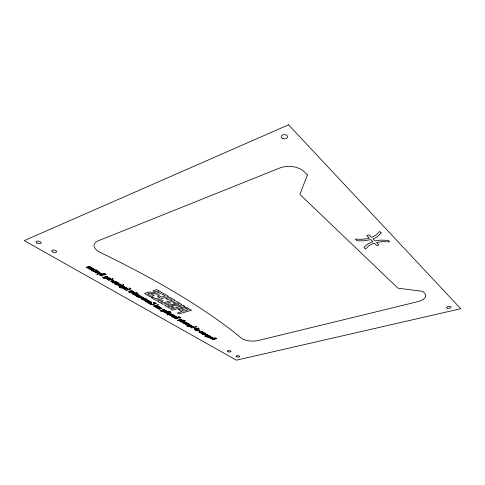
<?xml version="1.0" encoding="UTF-8"?>
<svg xmlns="http://www.w3.org/2000/svg" width="485" height="485" viewBox="0 0 485 485"><rect width="100%" height="100%" fill="white"/><g stroke="black" fill="none" stroke-linecap="round" stroke-linejoin="round"><path stroke-width="0.73" d="M106.003 274.425L104.936 274.831A0.843 0.388 9.9 0 1 104.421 274.88L101.389 274.631L100.243 275.043L101.359 275.686L102.517 275.268L102.984 275.535L101.559 275.995L99.613 274.959M99.625 274.874L100.856 274.389A0.825 0.376 10 0 1 101.359 274.34L104.396 274.589L105.403 274.231L104.287 273.582L103.208 273.97L102.747 273.704L104.087 273.267L106.039 274.334M150.107 303.901L151.393 303.471L151.799 303.707L150.659 304.059L151.647 304.628L155.612 303.398L154.63 302.822L153.169 302.919L154.412 302.555L156.182 303.428M156.152 303.568L151.86 304.895L150.107 304.046M174.618 317.996L175.806 317.633A0.727 0.309 6.2 0 1 176.267 317.596L179.953 317.536L179.062 317.014L177.643 317.105L178.91 316.766L180.487 317.548M180.438 317.705L179.42 318.008A0.74 0.315 6.1 0 1 178.947 318.039L175.133 318.148L176.031 318.663L177.522 318.554L176.2 318.912L174.612 318.148M212.873 338.506L215.34 337.899L216.868 338.675L211.981 339.652L213.776 339.197L212.879 338.675M91.968 267.872L92.496 268.096L89.495 269.217L89.052 268.957L91.647 267.993L90.707 267.399L88.058 268.387L87.609 268.132L90.21 267.156L89.264 266.562L86.615 267.556L86.166 267.302L89.537 266.362A4.062 1.867 10.7 0 1 89.87 266.574L90.368 266.926M110.234 278.432L110.725 278.657L107.743 279.706L107.318 279.463L109.913 278.548L109.016 277.99L106.379 278.923L105.954 278.675L109.283 277.796A4.201 1.91 9.7 0 1 109.598 277.99L109.816 278.135M126.664 287.944L127.137 288.157L124.172 289.157L123.766 288.921L126.349 288.054L125.488 287.52L122.869 288.405L122.462 288.169L125.767 287.338A4.086 1.831 8.8 0 1 126.064 287.52L126.27 287.66M148.416 292.194L144.791 293.492A1.006 0.455 7.8 0 0 144.76 293.649L149.829 296.626A1 0.449 7.6 0 0 150.192 296.656L154.072 295.541L152.345 294.516L149.804 295.329L147.622 294.049L150.089 293.255L157.207 294.189A1.928 0.873 7.4 0 0 158.607 294.092L162.099 292.861A1.012 0.461 7.3 0 0 162.135 292.697L157.098 289.654A1.006 0.461 7.5 0 0 156.734 289.618L152.921 290.733L154.673 291.776L157.098 290.994L159.262 292.297L156.958 293.037L149.829 292.091A1.94 0.873 7.7 0 0 148.422 292.2M138.031 297.069L137.552 296.85L140.504 295.892L140.892 296.123L138.322 296.947L139.14 297.457L142.135 296.844L138.862 297.626A4.044 1.794 7.9 0 1 138.571 297.45L138.377 297.317M154.139 306.09L156.388 305.398C158.352 306.047 154.933 306.95 154.363 306.229M168.495 304.065L164.936 305.229A0.976 0.424 6.8 0 0 164.851 305.429L169.623 308.224A0.97 0.424 6.6 0 0 169.974 308.254L173.812 307.217L172.187 306.253L169.671 307.011L167.622 305.805L170.065 305.065L176.94 305.956A1.861 0.825 6.4 0 0 178.304 305.865L181.766 304.719A0.976 0.43 6.3 0 0 181.814 304.568L177.073 301.706A0.976 0.43 6.5 0 0 176.722 301.67L172.957 302.707L174.6 303.689L177.001 302.961L179.044 304.186L176.758 304.871L169.877 303.974A1.873 0.825 6.7 0 0 168.501 304.071M158.122 308.678L157.746 308.466L160.493 307.648L162.014 308.399L161.359 308.702L160.996 308.49L161.481 308.345L160.699 307.89L159.82 308.157L160.765 308.884L159.025 309.218A3.492 1.516 6.9 0 1 158.801 309.084M167.028 311.309L167.477 311.509L164.56 312.376L164.197 312.17L166.737 311.418L165.979 310.946L163.045 311.509L166.258 310.782A3.807 1.637 6.8 0 1 166.525 310.952L166.682 311.055M174.206 315.474L174.636 315.656L171.726 316.505L171.375 316.299L173.897 315.565L173.163 315.104L170.247 315.65L172.769 314.917L172.036 314.45L169.113 314.995L172.32 314.292A3.516 1.503 6.5 0 1 172.581 314.462L172.775 314.595M182.196 322.464L181.79 322.289L184.682 321.476L185.021 321.67L182.506 322.379L183.221 322.822L186.113 322.301L182.972 322.986A3.747 1.576 5.8 0 1 182.681 322.816L182.536 322.713M187.683 323.265L188.083 323.44L185.197 324.247L184.858 324.053L187.374 323.356L186.664 322.913L183.779 323.428L186.943 322.761A3.674 1.54 5.9 0 1 187.192 322.919L187.356 323.034M207.598 334.796L207.98 334.965L204.809 335.529L207.301 334.874L205.816 334.504L207.022 334.389A3.146 1.285 5 0 1 207.283 334.559L207.356 334.614M104.475 278.548L102.547 277.644L106.445 276.195L107.543 276.82M121.026 288.048L119.189 287.162L123.051 285.81L124.099 286.405M161.693 311.394L160.026 310.642L163.857 309.43L164.785 309.957M188.319 326.678L186.767 325.987L190.55 324.883L191.405 325.374M206.161 336.954L204.737 336.293L208.477 335.268L209.284 335.723M209.35 335.753L209.362 335.765A0.764 0.309 4.9 0 1 209.199 336.184L207.604 336.602A0.806 0.327 4.9 0 1 206.452 336.487M191.472 325.405L191.484 325.411A0.788 0.327 5.6 0 1 191.345 325.859L189.726 326.308A0.831 0.346 5.7 0 1 188.544 326.193L187.265 326.078L188.665 326.575M164.858 309.994L164.87 310.006A0.825 0.358 6.8 0 1 164.767 310.491L163.124 310.988A0.873 0.376 6.9 0 1 161.887 310.861M190.987 325.411L188.356 325.774L189.302 326.138L191.023 325.435M208.877 335.759L206.289 336.099L207.192 336.438L208.944 335.802M107.088 276.874L106.512 276.571L104.251 277.378L105.415 277.832L107.179 276.929M161.905 310.855L160.553 310.746L162.045 311.279M206.477 336.481L205.216 336.384L206.549 336.851M104.839 278.414L103.123 277.778L103.905 277.499L104.608 277.905A0.964 0.436 9.7 0 0 105.948 278.057L107.628 277.456A0.915 0.418 9.7 0 0 107.694 276.868M121.383 287.92L119.734 287.314L120.51 287.047L121.177 287.435A0.94 0.418 8.9 0 0 122.481 287.581L124.154 287.011A0.885 0.4 8.8 0 0 124.251 286.447M157.34 305.647L156.734 305.289L158.51 304.75L153.43 305.98L153.921 306.223M173.078 317.275L173.333 317.445A3.407 1.449 6.3 0 0 173.509 317.554L175.267 317.251L174.37 316.559L175.249 316.305L175.994 316.735L175.515 316.875L175.861 317.081L176.516 316.79L175.055 316.075L172.327 316.85L172.787 317.069M120.371 284.246L120.219 284.143A4.129 1.855 9.1 0 0 119.886 283.931L116.57 284.786L116.982 285.022L119.613 284.119L120.486 284.665L117.897 285.55L118.31 285.786L121.286 284.768L120.698 284.477M159.232 306.744L159.074 306.635A3.856 1.673 7.2 0 0 158.807 306.465L155.57 307.211L158.528 306.635L159.298 307.114L156.752 307.89L157.122 308.102L160.05 307.211L159.547 306.969M149.41 301.094L149.974 301.379L147.034 302.3L146.658 302.082L149.216 301.282L148.416 300.785L145.433 301.385L148.695 300.609A3.929 1.722 7.7 0 1 148.974 300.785L149.21 300.955M193.382 326.55L193.879 326.799L191.005 327.587L190.672 327.399L193.175 326.708L192.484 326.278L189.611 326.787L192.763 326.132A3.637 1.51 5.6 0 1 193.006 326.284L193.339 326.52M113.217 280.106L113.114 280.033A3.704 1.679 9.5 0 0 112.762 279.809L111.435 279.978L113.241 280.463L110.641 281.373L111.059 281.615L114.042 280.572L113.508 280.324M91.629 267.623L91.35 267.423A2.164 1 10.6 0 0 90.653 267.035M143.342 297.547L143.317 297.529A3.516 1.552 7.9 0 0 142.954 297.287L141.656 297.444L143.36 297.887L140.789 298.712L144.124 297.99L143.566 297.711M212.794 337.796L213.218 337.996L210.066 338.548L212.545 337.912L211.078 337.548L212.278 337.433A3.116 1.261 4.8 0 1 212.533 337.596L212.685 337.712M154.4 306.593A0.837 0.364 7.2 0 0 155.582 306.69L157.267 306.18A0.885 0.388 7.2 0 0 157.364 305.641M173.194 314.82A1.879 0.8 6.4 0 1 173.709 315.135M113.308 281.47L114.484 282.276L113.411 282.652L112.514 282.131L113.066 281.943L112.647 281.7C109.628 284.962 122.135 280.445 113.308 281.47M115.727 282.864L116.891 283.664L115.824 284.034L114.933 283.525L115.478 283.331L115.066 283.094C112.047 286.362 124.542 281.809 115.727 282.864M90.428 269.642L92.15 270.612L94.872 269.563L93.15 268.611L91.798 269.054L93.047 269.915L91.974 270.309L91.022 269.763L91.574 269.557L91.131 269.302L90.446 269.599M167.913 313.94L168.537 314.377L170.732 313.728L169.986 313.262L167.913 313.94M185.919 324.586L187.265 325.302L189.859 324.526L188.501 323.828L187.258 324.144L188.174 324.792L187.137 325.077L186.422 324.665L186.949 324.52L186.616 324.326L185.919 324.568M99.085 272.006L98.249 272.376L95.321 272.237L97.303 272.752C93.356 273.728 94.921 270.327 97.97 272.097L98.491 271.903L96.594 271.351L97.624 271.121L99.085 272.006M129.804 290.988L130.914 291.758L129.853 292.109L128.998 291.618L129.543 291.436L129.143 291.206C126.027 294.262 138.51 290.072 129.804 290.988M195.4 330.042C198.856 332.765 201.693 327.581 195.406 330.03M202.603 331.91L199.274 332.061L200.875 332.449C196.631 332.746 200.184 330.8 202.112 331.849L200.59 331.437L201.536 331.279L202.603 331.91M204.379 332.94L201.057 333.092L202.651 333.474C199.123 333.989 201.596 331.582 203.888 332.88L202.378 332.474L203.324 332.316L204.379 332.94M199.032 328.369L197.401 329.127L194.261 329.461L196.801 328.775L196.376 328.533L196.716 328.442L198.535 328.303L198.068 328.036L198.407 327.945L199.032 328.369M202.348 334.038L203.633 334.717L206.198 333.989L204.955 333.322L203.682 333.619L204.543 334.232L203.518 334.504L202.833 334.11L203.36 333.971L203.045 333.789L202.366 334.007M207.616 337.069C211.048 339.7 213.612 334.717 207.635 337.039M123.869 286.659L121.929 287.375L120.856 286.932L123.105 286.168L123.869 286.659M135.503 295.571C136.97 297.99 142.875 294.431 137.328 294.916L139.128 295.413L136.861 296.147L136.055 295.68L136.685 295.474L136.291 295.25L135.527 295.535M147.604 300.088L144.033 300.27L145.833 300.724C142.602 301.585 143.712 298.487 146.537 300.16L147.058 299.997L145.342 299.518L146.379 299.33L147.598 300.106M147.834 302.664C151.405 305.762 154.63 299.851 147.846 302.646M164.536 310.182L162.627 310.806L161.65 310.412L163.863 309.745L164.536 310.182M307.405 174.927L299.918 194.443L397.955 288.181L422.793 291.339L424.642 293.201A13.883 6.263 -3.4 0 1 417.403 301.773L258.275 340.518A11.707 4.82 3.3 0 1 241.203 338.015A687.366 169.41 13.4 0 0 100.474 252.558A15.035 7.396 10.5 0 1 97.994 240.918L279.451 168.131A17.672 10.943 1.2 0 1 304.271 171.763L307.405 174.927M381.204 232.97L377.833 236.371A19.309 10.482 -2.8 0 1 373.026 238.899L375.087 240.99A18.272 9.415 -3.3 0 1 380.598 240.142L388.242 240.336L389.685 241.851L382.416 241.615L376.53 242.451L378.943 244.895L376.73 245.562L374.311 243.124A14.799 7.627 -3.3 0 0 372.219 243.876L368.655 245.901L365.544 249.102L363.974 247.58A23.244 11.913 -3.4 0 1 367.533 244.234A24.305 12.44 -3.5 0 1 368.461 243.646L372.85 241.651L370.807 239.596L365.344 240.608A25.523 13.968 -2.8 0 1 364.411 240.687A24.074 13.15 -2.8 0 1 356.833 240.621L355.262 239.087L361.058 239.341L366.217 238.844A16.029 8.7 -2.7 0 0 369.321 238.099L366.818 235.577L369.061 234.879L371.552 237.407L376.075 235.061L379.749 231.448L381.204 232.97M157.904 301.106L157.867 301.155A1.012 0.449 7.2 0 0 157.849 301.367L162.711 304.216A1.006 0.443 7 0 0 163.184 304.271L175.018 300.645A1.012 0.455 6.6 0 0 175.049 300.433L170.211 297.517A1.025 0.461 6.8 0 0 169.732 297.463L165.791 298.566L167.47 299.566L170.035 298.772L172.26 300.112L162.857 303.004L160.62 301.688L163.227 300.882L161.547 299.888L157.958 301.064M178.795 309.4L178.753 309.448A0.988 0.43 6.2 0 0 178.722 309.648L181.881 311.649L177.413 312.958L178.995 313.886L191.52 310.236L186.507 307.344A0.994 0.436 6 0 0 186.04 307.29L178.795 309.4M97.63 273.867L96.782 274.468L97.218 274.716L98.067 274.116L101.808 273.491L98.461 273.77L100.249 272.588L99.813 272.334L97.63 273.867M133.375 291.77L131.126 293.152L135.188 292.819L131.962 293.043L133.775 292L133.375 291.77M178.183 320.191L177.304 320.652L182.008 319.924L178.947 320.124L180.784 319.215L180.438 319.015L178.183 320.191M288.557 124.809L24.25 240.621L236.359 360.191L460.75 308.727L288.557 124.809M93.32 268.908L92.417 269.248L93.369 269.793L94.272 269.46L93.32 268.908M92.987 270.897L92.641 271.024L93.872 271.509L96.673 270.848L97.582 270.157L95.636 269.915L95.284 270.048L95.854 270.375L93.556 271.224L92.987 270.897M111.453 279.075L108.47 280.124L108.895 280.372L111.877 279.318L111.453 279.075M112.641 278.651L112.114 278.839L113.078 278.905L112.641 278.651M114.799 281.336L113.902 281.652L114.799 282.167L115.697 281.858L114.799 281.336M117.212 282.731L116.315 283.046L117.206 283.555L118.104 283.246L117.212 282.731M121.99 285.174L119.013 286.192L119.425 286.429L122.396 285.41L121.99 285.174M123.172 284.768L122.65 284.944L123.596 285.01L123.172 284.768M125.178 289.393L124.809 289.521L126.361 290.412L131.12 288.824L129.598 287.938L129.222 288.066L130.313 288.702L128.549 289.29L127.543 288.708L127.167 288.836L128.173 289.418L126.3 290.042L125.178 289.393M131.265 290.861L130.374 291.158L131.229 291.655L132.12 291.358L131.265 290.861M135.691 293.11L132.732 294.08L133.132 294.304L136.085 293.34L135.691 293.11M136.873 292.722L136.352 292.892L137.279 292.952L136.873 292.722M133.981 294.486L133.636 294.595L134.757 295.032L138.413 293.849L136.594 293.631L136.249 293.746L136.752 294.037L134.484 294.777L133.981 294.486M142.008 299.106L141.668 299.215L142.766 299.639L146.409 298.493L144.615 298.275L144.269 298.384L144.766 298.669L142.505 299.39L142.008 299.106M152.836 297.044L151.15 297.578L155.921 300.373L168.598 296.408L163.924 293.589L162.196 294.134L165.185 295.929L161.529 297.081L158.892 295.51L157.267 296.026L159.904 297.59L155.903 298.845L152.836 297.044M150.629 302.064L148.374 302.767L149.21 303.246L151.459 302.543L150.629 302.064M159.504 308.254L158.456 308.569L159.262 309.036L160.311 308.721L159.504 308.254M183.572 305.441L170.993 309.2L172.612 310.145L185.179 306.411L183.572 305.441M168.089 311.867L165.173 312.734L168.447 312.073L168.089 311.867M169.247 311.515L168.738 311.667L169.617 311.734L169.247 311.515M170.823 311.904L166.143 313.292L171.175 312.116L170.823 311.904M169.653 313.049L167.707 313.625A0.861 0.37 6.6 0 0 167.604 314.141L168.204 314.474L167.101 314.795L167.458 315.001L171.466 313.825L170.575 313.304A3.534 1.51 6.6 0 0 170.277 313.104L169.695 313.037M186.343 308.575L181.499 310L183.488 311.182L188.325 309.763L186.343 308.575M174.06 316.65L173.018 316.954L173.788 317.396L174.83 317.093L174.06 316.65M179.741 320.821L179.401 320.918L180.402 321.294L183.985 320.288L182.299 320.094L181.96 320.191L182.402 320.446L180.177 321.076L179.741 320.821M183.785 320.955L180.893 321.773L184.124 321.155L183.785 320.955M184.937 320.627L184.427 320.767L185.288 320.827L184.937 320.627M188.635 324.047L187.762 324.289L188.477 324.707L189.35 324.465L188.635 324.047M196.231 326.678L191.617 327.939L196.583 326.884L196.231 326.678M194.485 327.933L194.121 328.036L195.51 328.527L194.485 327.933M198.098 329.527L195.898 330.121L196.619 330.534L198.82 329.945L198.098 329.527M199.062 330.582L198.704 330.679L200.081 331.17L199.062 330.582M205.028 333.534L204.167 333.759L204.846 334.153L205.707 333.929L205.028 333.534M210.29 336.578L208.101 337.142L208.792 337.542L210.975 336.978L210.29 336.578M215.388 338.118L213.339 338.645L214.134 339.1L216.183 338.578L215.388 338.118M52.719 251.903A2.51 1.17 12.4 0 0 56.654 251.776A2.51 1.17 12.4 0 0 53.253 249.945A2.51 1.17 12.4 0 0 52.719 251.903M36.957 243.009A2.583 1.206 13.2 0 0 41.073 243.033A2.583 1.206 13.2 0 0 37.733 241.051A2.583 1.206 13.2 0 0 36.957 243.009M228.12 351.819A1.849 0.721 4 0 0 230.987 351.431A1.849 0.721 4 0 0 228.326 350.582A1.849 0.721 4 0 0 228.12 351.819M236.91 356.899A1.825 0.703 3.7 0 0 239.748 356.53A1.825 0.703 3.7 0 0 237.147 355.699A1.825 0.703 3.7 0 0 236.91 356.899M447.758 308.278A2.286 0.982 -4.5 0 0 451.147 307.187A2.286 0.982 -4.5 0 0 447.703 306.575A2.286 0.982 -4.5 0 0 447.758 308.278M282.616 138.51A3.195 2.146 1.3 0 0 287.581 136.928A3.195 2.146 1.3 0 0 282.979 134.8A3.195 2.146 1.3 0 0 282.616 138.51"/></g></svg>
